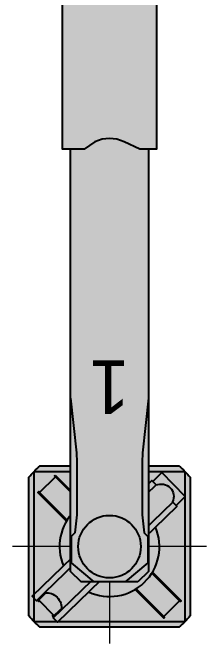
# Model space of a CAD drawing. Header units: millimetres. Extents: x -5300 to 18709, y -14746 to 24055.
# Drawn here: x -3727 to -3007, y -14742 to -12396 of the extents above; entities that cross this region are included whole.
import ezdxf

# ---------------------------------------------------------------- set-up
doc = ezdxf.new("R2010")
doc.units = ezdxf.units.MM
doc.set_wipeout_variables(frame=1)
doc.layers.add('Техника LTM 1160-5.2', color=250, linetype='Continuous')
doc.layers.add('Техника LTM 1160-5.2 Штрих', color=7, linetype='Continuous', true_color=0xffe79e)
doc.styles.get("Standard").update_dxf_attribs({"font": 'mipgost.ttf'})

# ---------------------------------------------------------------- blocks, each defined once
blk = doc.blocks.new('LTM 1160-5.2-20230312.114413')
at = {"layer": 'Техника LTM 1160-5.2 Штрих', "ltscale": 30, "true_color": 0xadadad, "transparency": 16777216}
h = blk.add_hatch(color=253, dxfattribs=at)
h.dxf.hatch_style = 1
edge = h.paths.add_edge_path()
edge.add_arc((0, 0), 395.8, 220.7117, 229.2883, ccw=False)
edge.add_line((-300, -258.1), (-300, 258.1))
edge.add_arc((0, 0), 395.8, 130.7117, 139.2883, ccw=False)
edge.add_line((-258.1, 300), (258.1, 300))
edge.add_arc((0, 0), 395.8, 40.7117, 49.2883, ccw=False)
edge.add_line((300, 258.1), (300, -258.1))
edge.add_arc((0, 0), 395.8, 310.7117, 319.2883, ccw=False)
edge.add_line((258.1, -300), (-258.1, -300))
at = {"color": 0, "linetype": 'ByBlock', "lineweight": 5, "ltscale": 30, "transparency": 16777216}
for points in [[(0, 0), (0, 360)], [(-360, 0), (0, 0)], [(0, 0), (360, 0)], [(0, -360), (0, 0)]]:
    blk.add_lwpolyline(points, dxfattribs=at)
at = {"color": 0, "linetype": 'ByBlock', "lineweight": -2, "ltscale": 30, "transparency": 16777216}
blk.add_lwpolyline([(-258.1, -300, -0.03744), (-300, -258.1), (-300, 258.1, -0.03744), (-258.1, 300), (258.1, 300, -0.03744), (300, 258.1), (300, -258.1, -0.03744), (258.1, -300)], format="xyb", close=True, dxfattribs=at)
for points in [[(-194.6, -275.2), (-160.7, -242.3), (-157.1, -246), (287.4, 184.9), (271.6, 201.2), (241.5, 172), (239.2, 174.3), (266.2, 201.3), (263.1, 204.3), (260.1, 201.3), (209.2, 253.7), (212.4, 256.7), (209.4, 259.8), (181.6, 233.7), (179.4, 236), (209.6, 265.2), (193.7, 281.5), (-250.8, -149.4), (-247.2, -153.1), (-281.1, -185.9)], [(-279.9, -279.9), (-279.9, 279.9), (279.9, 279.9), (279.9, -279.9)]]:
    blk.add_lwpolyline(points, close=True, dxfattribs=at)
for points in [[(-159.7, 94.8), (-266.2, 201.4), (-263.2, 204.4), (-260.1, 201.3), (-201.3, 260.1), (-204.4, 263.2), (-201.4, 266.2), (-94.8, 159.7)], [(-201.3, 260.1), (-98.6, 157.4)], [(-235, -165.7), (179.4, 236)], [(-157.4, 98.6), (-260.1, 201.3)], [(-172.9, -229.7), (241.5, 172)], [(157.4, -98.6), (260, -201.3)], [(159.7, -94.8), (266.2, -201.3), (263.1, -204.4), (260, -201.3), (201.2, -260), (204.3, -263.1), (201.3, -266.2)], [(201.3, -266.2), (94.8, -159.7)], [(201.2, -260), (98.6, -157.4)]]:
    blk.add_lwpolyline(points, dxfattribs=at)
for points in [[(241.5, 172, -0.5), (179.4, 236)], [(-160.7, -242.3), (-173.4, -229.2, -0.682878), (-234.5, -166.3), (-247.2, -153.1)]]:
    blk.add_lwpolyline(points, format="xyb", dxfattribs=at)
for start, end in [(65.355, 202.8662), (245.355, 22.8663)]:
    blk.add_arc((0, 0), 185.7, start, end, dxfattribs=at)
blk = doc.blocks.new('LTM 1160-5.2-20230312.115')
at = {"color": 0, "linetype": 'ByBlock', "lineweight": -2, "ltscale": 30, "transparency": 16777216}
blk.add_wipeout([(105.6, 131.6), (145, 92.2), (145, -1954.9), (-145, -1954.9), (-145, 92.2), (-105.6, 131.6)], dxfattribs=at)
at = {"layer": 'Техника LTM 1160-5.2 Штрих', "ltscale": 30, "true_color": 0xadadad, "transparency": 16777216}
h = blk.add_hatch(color=253, dxfattribs=at)
h.dxf.hatch_style = 1
h.paths.add_polyline_path([(-105.6, 131.6), (105.6, 131.6), (145, 92.2), (145, -1954.9), (-145, -1954.9), (-145, 92.2)])
at = {"color": 0, "linetype": 'ByBlock', "lineweight": -2, "ltscale": 30, "transparency": 16777216}
blk.add_lwpolyline([(-105.6, 131.6), (105.6, 131.6), (145, 92.2), (145, -1954.9), (-145, -1954.9), (-145, 92.2)], close=True, dxfattribs=at)
for points in [[(-145, -552), (-122.9, -348.3), (-121, -313.5), (-121, -118), (-128.4, -51.5), (-141.9, -38), (-141.9, 60.3), (-58.8, 131.6)], [(145, -552), (122.9, -348.3), (121, -313.5), (121, -118), (128.4, -51.5), (141.9, -38), (141.9, 60.3), (58.8, 131.6)]]:
    blk.add_lwpolyline(points, dxfattribs=at)
blk.add_circle((0, 0), 116.2, dxfattribs=at)
blk = doc.blocks.new('LTM 1160-5.2-20230312.115205')
at = {"color": 0, "linetype": 'ByBlock', "lineweight": -2, "ltscale": 30, "transparency": 16777216}
blk.add_wipeout([(-54.3, -27.9), (-54.3, -27.9), (-32.7, -35.8), (-10, -39.7), (13, -39.5), (35.6, -35), (54.3, -27.9), (94.7, 0), (175, 0), (175, -1779.8), (-175, -1779.8), (-175, 0), (-113.2, 0)], dxfattribs=at)
at = {"layer": 'Техника LTM 1160-5.2 Штрих', "ltscale": 30, "true_color": 0xadadad, "transparency": 16777216}
h = blk.add_hatch(color=253, dxfattribs=at)
h.dxf.hatch_style = 1
edge = h.paths.add_edge_path()
edge.add_line((-113.2, 0), (-54.3, -27.9))
edge.add_arc((0, 86.7), 126.8, 244.629, 295.371)
edge.add_line((54.3, -27.9), (94.7, 0))
edge.add_line((94.7, 0), (175, 0))
edge.add_line((175, 0), (175, -1779.8))
edge.add_line((175, -1779.8), (-175, -1779.8))
edge.add_line((-175, -1779.8), (-175, 0))
edge.add_line((-175, 0), (-113.2, 0))
at = {"color": 0, "linetype": 'ByBlock', "lineweight": -2, "ltscale": 30, "transparency": 16777216}
blk.add_lwpolyline([(-113.2, 0), (-54.3, -27.9, 0.225093), (54.3, -27.9), (94.7, 0), (175, 0), (175, -1779.8), (-175, -1779.8), (-175, 0), (-113.2, 0)], format="xyb", dxfattribs=at)
blk = doc.blocks.new('*U86')
at = {"color": 0, "linetype": 'ByBlock', "lineweight": -2, "ltscale": 30, "transparency": 16777216}
blk.add_blockref('LTM 1160-5.2-20230312.114413', (3367, 4153), dxfattribs=at)
blk.add_blockref('LTM 1160-5.2-20230312.115', (3367, 4153), dxfattribs=at)
blk.add_blockref('LTM 1160-5.2-20230312.115205', (3367, 2675), dxfattribs=at)
at = {"layer": 'Defpoints', "color": 0, "linetype": 'ByBlock', "lineweight": -2, "ltscale": 30, "transparency": 16777216, "insert": (3367, 3559.6), "char_height": 200, "attachment_point": 5}
blk.add_mtext_dynamic_manual_height_columns('1', width=368.569, gutter_width=1, heights=[0], dxfattribs=at)

msp = doc.modelspace()

# ---------------------------------------------------------------- block references
at = {"layer": 'Техника LTM 1160-5.2', "rotation": 180}
msp.add_blockref('*U86', (0, -10229.4), dxfattribs=at)

doc.saveas('drawing.dxf')
